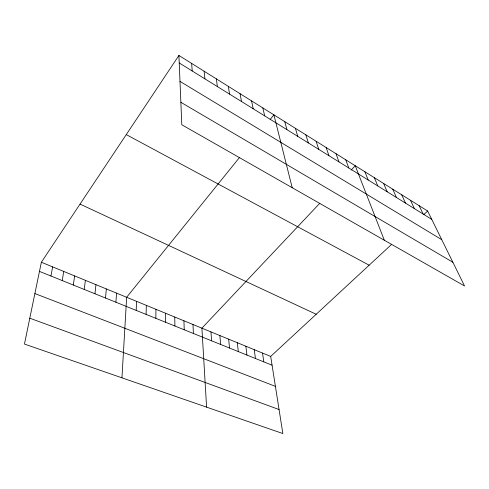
<?xml version="1.0" encoding="UTF-8"?>
<svg xmlns="http://www.w3.org/2000/svg" width="489" height="489" viewBox="0 0 489 489"><rect width="100%" height="100%" fill="white"/><g stroke="black" fill="none" stroke-linecap="round" stroke-linejoin="round"><path stroke-width="0.73" d="M155.85 318.327L155.948 309.305M146.095 314.396L146.333 305.356M136.186 310.399L136.572 301.346M121.957 377.832L126.651 297.275L239.616 157.342M115.899 302.214L116.578 293.137M105.508 298.021L106.345 288.938M94.952 293.767L95.948 284.665M84.218 289.433L85.386 280.331M73.307 285.038L74.646 275.918M62.219 280.564L63.729 271.438M50.942 276.016L52.635 266.884M178.913 55.453L181.798 124.756L464.55 285.986L427.637 211.01L178.913 55.453L41.357 262.251L24.45 344.067L282.85 433.547L270.692 356.42L391.634 244.366M270.13 119.548L273.907 114.866L292.214 187.715M319.824 203.247L201.902 328.174L206.59 407.141M351.126 170.086L355.24 165.728L384.336 240.252M423.774 214.592L427.637 211.01M29.792 318.205L279.066 409.55M34.89 293.565L275.411 386.359M39.468 271.389L272.08 365.21M41.357 262.251L270.692 356.42M80.043 204.096L316.194 314.262M126.266 134.597L369.146 265.203M180.863 102.293L452.881 262.281M179.995 81.382L441.763 239.696M179.225 62.94L431.756 219.378M419.14 205.698L423.162 214.054M410.491 200.288L414.415 208.632M401.689 194.781L405.509 203.118M392.734 189.182L396.438 197.501M383.614 183.473L387.202 191.78M374.329 177.666L377.801 185.948M364.873 171.755L368.217 180.019M345.717 159.775L348.804 167.99M336.022 153.711L338.975 161.902M326.151 147.537L328.956 155.698M316.09 141.248L318.749 149.371M305.845 134.836L308.351 142.929M295.405 128.307L297.746 136.364M284.757 121.651L286.939 129.664M262.85 107.947L264.671 115.869M251.566 100.893L253.198 108.766M240.062 93.699L241.499 101.516M228.326 86.357L229.555 94.12M262.526 353.064L263.815 361.878M254.243 349.666L255.435 358.492M216.352 78.863L217.367 86.565M245.839 346.212L246.927 355.063M237.312 342.71L238.296 351.579M204.127 71.223L204.915 78.857M228.656 339.158L229.53 348.046M219.873 335.552L220.637 344.458M191.651 63.417L192.208 70.984M210.955 331.89L211.603 340.815M192.984 324.513L193.393 333.474M183.931 320.796L184.225 329.769M174.744 317.025L174.909 326.016M165.416 313.192L165.453 322.202"/></g></svg>
